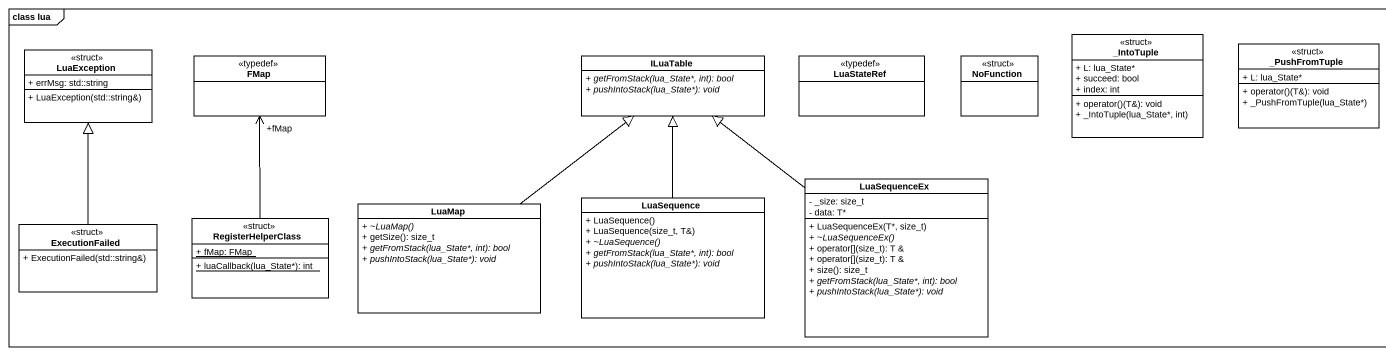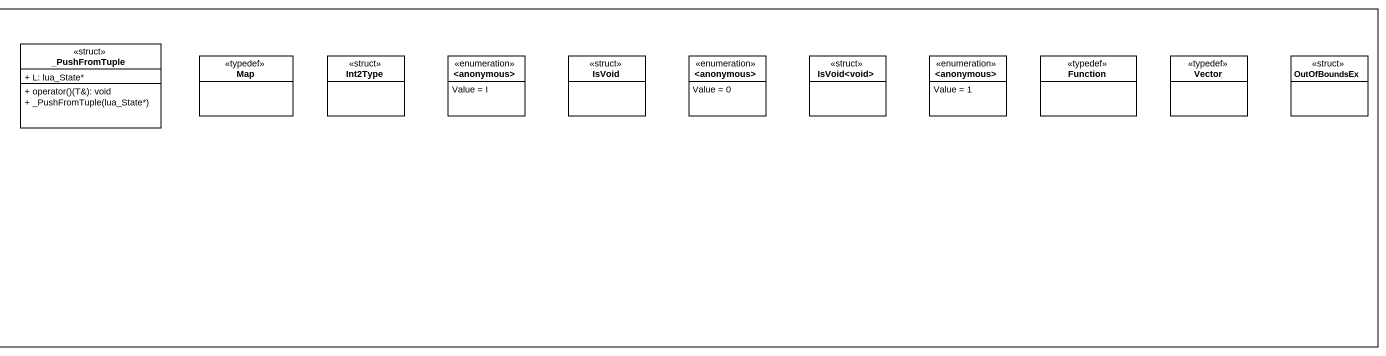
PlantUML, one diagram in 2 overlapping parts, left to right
@startuml
mainframe class lua
hide circle
hide empty members
skinparam classAttributeIconSize 0
class LuaException <<struct>> {
  + errMsg: std::string
  + LuaException(std::string&)
}
class FMap <<typedef>>
class ILuaTable {
  {abstract} + getFromStack(lua_State*, int): bool
  {abstract} + pushIntoStack(lua_State*): void
}
class LuaStateRef <<typedef>>
class NoFunction <<struct>>
class "_IntoTuple" as IntoTuple <<struct>> {
  + L: lua_State*
  + succeed: bool
  + index: int
  + operator()(T&): void
  + _IntoTuple(lua_State*, int)
}
class "_PushFromTuple" as PushFromTuple <<struct>> {
  + L: lua_State*
  + operator()(T&): void
  + _PushFromTuple(lua_State*)
}
class "Map" as Map_ <<typedef>>
class Int2Type <<struct>>
enum "<anonymous>" as anonymous {
  Value = I
}
class IsVoid <<struct>>
enum "<anonymous>" as anonymous_2 {
  Value = 0
}
class "IsVoid<void>" as IsVoid_void <<struct>>
enum "<anonymous>" as anonymous_3 {
  Value = 1
}
class Function <<typedef>>
class Vector <<typedef>>
class OutOfBoundsEx <<struct>>
class LuaMap {
  {abstract} + ~LuaMap()
  + getSize(): size_t
  {abstract} + getFromStack(lua_State*, int): bool
  {abstract} + pushIntoStack(lua_State*): void
}
class LuaSequence {
  + LuaSequence()
  + LuaSequence(size_t, T&)
  {abstract} + ~LuaSequence()
  {abstract} + getFromStack(lua_State*, int): bool
  {abstract} + pushIntoStack(lua_State*): void
}
class LuaSequenceEx {
  - _size: size_t
  - data: T*
  + LuaSequenceEx(T*, size_t)
  {abstract} + ~LuaSequenceEx()
  + operator[](size_t): T &
  + operator[](size_t): T &
  + size(): size_t
  {abstract} + getFromStack(lua_State*, int): bool
  {abstract} + pushIntoStack(lua_State*): void
}
class ExecutionFailed <<struct>> {
  + ExecutionFailed(std::string&)
}
class RegisterHelperClass <<struct>> {
  {static} + fMap: FMap
  {static} + luaCallback(lua_State*): int
}
LuaMap -up-|> ILuaTable
LuaSequence -up-|> ILuaTable
LuaSequenceEx -up-|> ILuaTable
ExecutionFailed -up-|> LuaException
RegisterHelperClass -up-> "+fMap" FMap
@enduml
